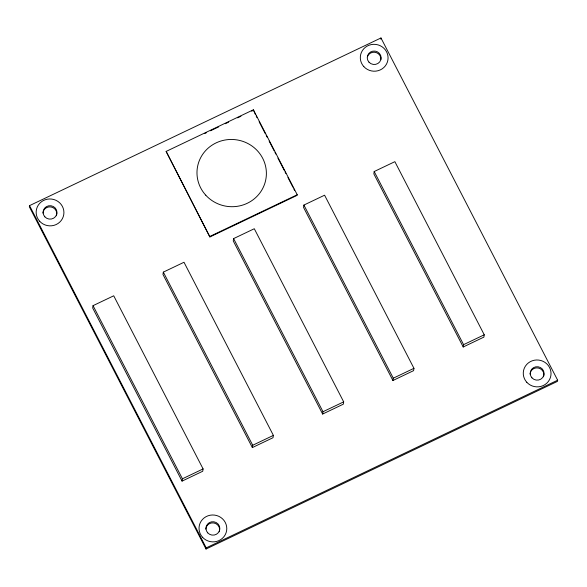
<?xml version="1.0" encoding="UTF-8"?>
<svg xmlns="http://www.w3.org/2000/svg" width="587" height="587" viewBox="0 0 587 587"><rect width="100%" height="100%" fill="white"/><g stroke="black" fill="none" stroke-linecap="round" stroke-linejoin="round"><path stroke-width="0.88" d="M29.533 205.633L29.35 206.793L206.03 549.028L557.467 381.367L557.65 380.207L380.97 37.972L29.533 205.633L206.213 547.869L206.03 549.028M93.047 305.658L92.68 307.984L182.058 481.113L202.728 471.251L203.095 468.925L113.717 295.797L93.047 305.658L182.425 478.794L182.058 481.113M166.136 151.417L209.897 236.95L297.139 195.332L297.227 194.752L253.371 109.798L166.136 151.417L209.897 236.95M163.333 272.126L162.966 274.452L252.344 447.58L273.014 437.719L273.381 435.393L184.002 262.264L163.333 272.126L252.711 445.262L252.344 447.58M255.367 114.421L253.371 109.798M233.619 238.593L233.252 240.919L322.63 414.048L343.307 404.186L343.674 401.86L254.296 228.732L233.619 238.593L322.997 411.729L322.63 414.048M303.905 205.061L303.538 207.387L392.916 380.515L413.593 370.654L413.96 368.328L324.582 195.2L303.905 205.061L393.283 378.197L392.916 380.515M380.787 39.131L380.97 37.972M374.198 171.529L373.831 173.855L463.209 346.983L483.879 337.121L484.246 334.795L394.868 161.667L374.198 171.529L463.576 344.657L463.209 346.983M204.724 133.542L206.367 132.757M210.484 130.791L218.716 126.865M225.298 123.725L228.592 122.155M237.64 117.84L240.934 116.27M251.632 111.163L253.283 110.378M209.992 236.37L297.227 194.752M182.425 478.794L203.095 468.925M252.711 445.262L273.381 435.393M322.997 411.729L343.674 401.86M393.283 378.197L413.96 368.328M463.576 344.657L484.246 334.795M206.213 547.869L557.65 380.207M256.203 116.043L257.04 117.657M259.131 121.707L265.39 133.843M266.227 135.458L267.063 137.079M269.154 141.122L274.166 150.83M275.002 152.451L275.839 154.065M277.922 158.116L284.189 170.252M285.025 171.866L285.862 173.488M287.946 177.531L292.964 187.238M293.793 188.86L294.63 190.474M205.795 529.136A6.949 6.721 9 0 1 214.02 523.002A6.949 6.721 9 0 1 219.311 531.771M42.924 213.118A6.949 6.721 9 0 1 51.157 206.984A6.949 6.721 9 0 1 56.44 215.752M367.411 56.748A6.949 6.721 9 0 1 380.934 59.39M530.032 374.132A6.949 6.721 9 0 1 538.264 367.998A6.949 6.721 9 0 1 543.555 376.766M205.766 195.192A34.736 33.598 9 0 0 264.634 183.973A34.736 33.598 9 0 0 224.652 140.088A34.736 33.598 9 0 0 205.766 195.192M39.667 221.255A13.897 13.442 9 0 0 63.22 216.772A13.897 13.442 9 0 0 47.224 199.213A13.897 13.442 9 0 0 39.667 221.255M526.781 382.269A13.897 13.442 9 0 0 550.327 377.786A13.897 13.442 9 0 0 534.331 360.227A13.897 13.442 9 0 0 526.781 382.269M202.537 537.274A13.897 13.442 9 0 0 226.083 532.791A13.897 13.442 9 0 0 210.095 515.232A13.897 13.442 9 0 0 202.537 537.274M363.823 66.61A13.897 13.442 9 0 0 387.369 62.127A13.897 13.442 9 0 0 371.373 44.568A13.897 13.442 9 0 0 363.823 66.61M207.725 532.857A6.949 6.721 9 0 0 219.494 530.611A6.949 6.721 9 0 0 211.496 521.836A6.949 6.721 9 0 0 207.725 532.857M531.961 377.845A6.949 6.721 9 0 0 543.738 375.607A6.949 6.721 9 0 0 535.74 366.831A6.949 6.721 9 0 0 531.961 377.845M44.854 216.83A6.949 6.721 9 0 0 56.631 214.593A6.949 6.721 9 0 0 48.633 205.81A6.949 6.721 9 0 0 44.854 216.83M369.003 62.193A6.949 6.721 9 0 0 380.78 59.947A6.949 6.721 9 0 0 372.782 51.172A6.949 6.721 9 0 0 369.003 62.193"/></g></svg>
